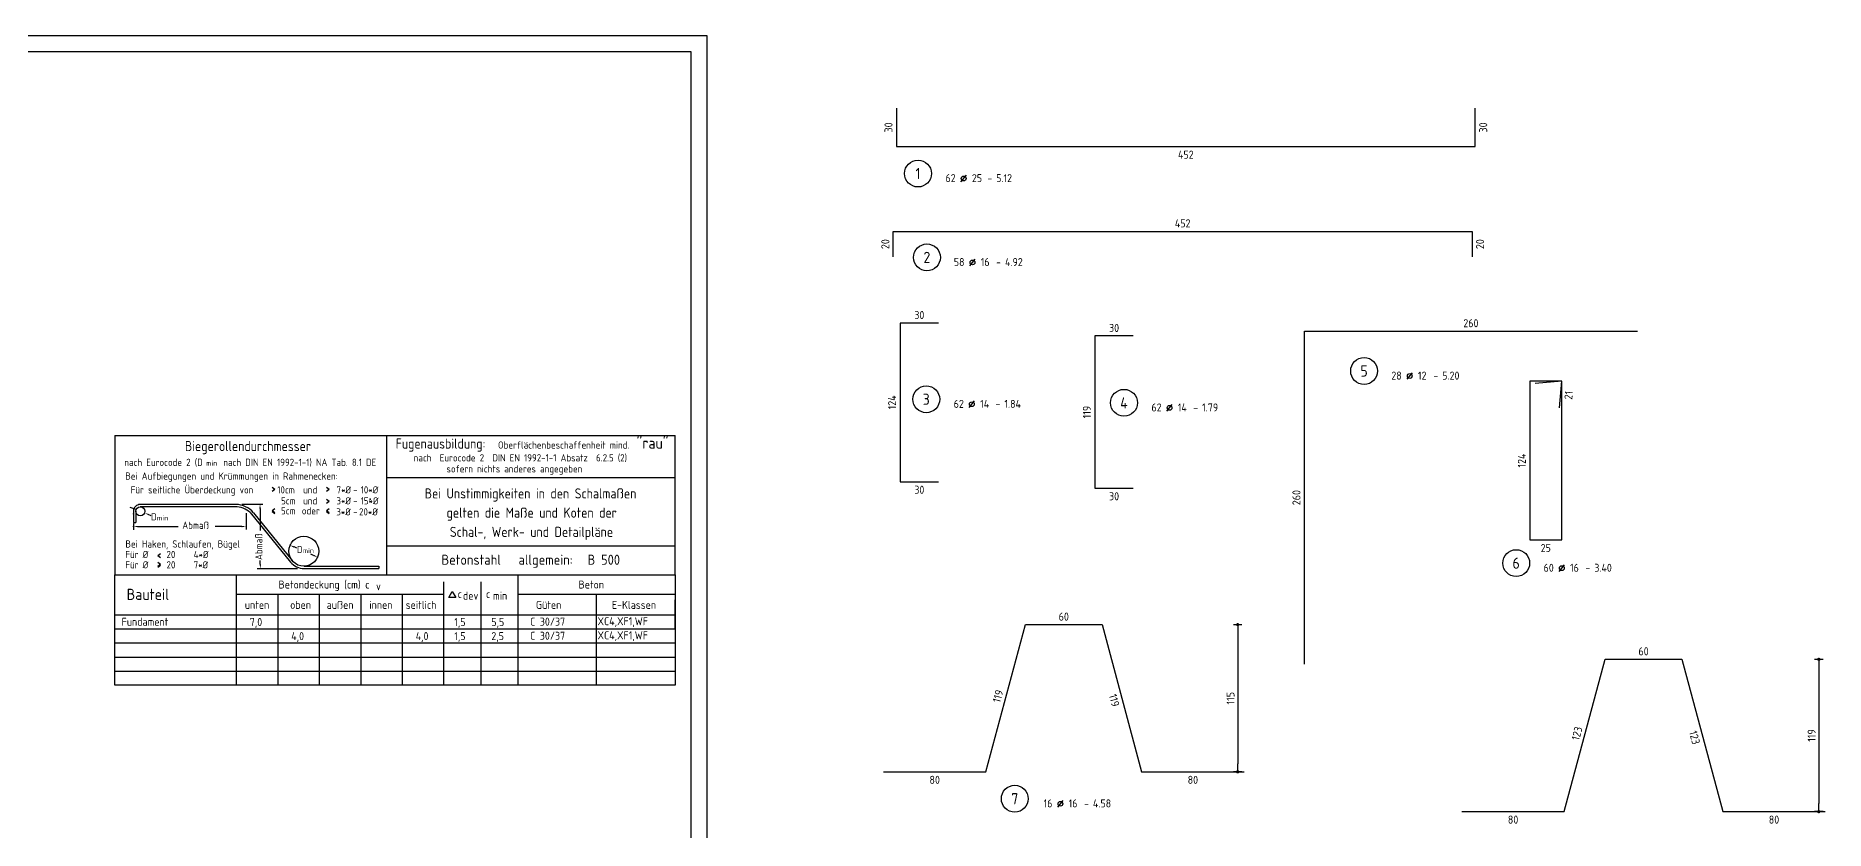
# Model space of a CAD drawing. Extents: x 0 to 30.1, y 0 to 14.9.
# Drawn here: x 15.78 to 29.76, y 8.64 to 14.85 of the extents above; entities that cross this region are included whole.
import ezdxf
from ezdxf.enums import TextEntityAlignment as Align

# ---------------------------------------------------------------- set-up
doc = ezdxf.new("R2010")
doc.units = 0
doc.header["$LTSCALE"] = 0.25
doc.linetypes.add('AUSGEZOGEN', pattern=[1000.01, 1000, 0.01])
for name, color, linetype in [('MASSE', 7, 'Continuous'), ('RAHMEN', 7, 'Continuous'), ('RND', 7, 'Continuous'), ('TEXT', 7, 'Continuous')]:
    doc.layers.add(name, color=color, linetype=linetype)
doc.styles.add('txt', font='isocp.shx')
doc.dimstyles.new('DOT_I', dxfattribs={"dimscale": 0.25, "dimtxt": 0.25, "dimasz": 0.25, "dimexe": 0.1, "dimexo": 0.3, "dimgap": 0.1, "dimtad": 1, "dimdec": 3, "dimzin": 3, "dimtxsty": 'txt', "dimblk": 'DOT', "dimblk1": 'DOT', "dimblk2": 'DOT', "dimsah": 1, "dimcen": 0.1, "dimse1": 1, "dimse2": 1, "dimazin": 0, "dimtfac": 1, "dimtdec": 4, "dimtix": 1, "dimtmove": 2, "dimatfit": 3, "dimfxl": 0, "dimtvp": 1, "dimtolj": 1, "dimtzin": 0, "dimarcsym": 0})

# ---------------------------------------------------------------- blocks, each defined once
blk = doc.blocks.new('RND_AUSZ')
at = {"layer": 'RND', "color": 7, "linetype": 'Continuous'}
blk.add_line((1.341, 0.262), (1.509, 0.466), dxfattribs=at)
at = {"layer": 'RND', "color": 1, "linetype": 'Continuous'}
blk.add_circle((0, 0.52), 0.42, dxfattribs=at)
at = {"layer": 'RND', "color": 7, "linetype": 'Continuous'}
blk.add_circle((1.425, 0.364), 0.075, dxfattribs=at)
at = {"layer": 'RND', "color": 7, "linetype": 'Continuous', "style": 'txt'}
blk.add_text('-', height=0.25, dxfattribs=at).set_placement((2.163, 0.25))
at = {"layer": 'RND', "color": 1, "linetype": 'Continuous', "style": 'txt'}
blk.add_attdef('POS', text='', height=0.35, dxfattribs=at).set_placement((0, 0.52), align=Align.MIDDLE)
at = {"layer": 'RND', "color": 7, "linetype": 'Continuous', "style": 'txt'}
for tag, p in [('WIEOFT', (-0.536, 0.25)), ('STK', (1.174, 0.25))]:
    blk.add_attdef(tag, text='', height=0.25, dxfattribs=at).set_placement(p, align=Align.RIGHT)
for tag, p in [('DS', (1.683, 0.25)), ('LANG', (2.441, 0.25)), ('TEXT', (3.669, 0.25))]:
    blk.add_attdef(tag, p, '', height=0.25, dxfattribs=at)
blk = doc.blocks.new('DOT')
at = {"layer": 'MASSE', "color": 7, "linetype": 'Continuous'}
for p, q in [((0, 0), (-1, 0)), ((0, 0.54), (0, -0.54))]:
    blk.add_line(p, q, dxfattribs=at)
at = {"layer": 'MASSE', "color": 7, "linetype": 'Continuous', "const_width": 0.2}
blk.add_lwpolyline([(-0.1, 0, 1), (0.1, 0, 1)], format="xyb", close=True, dxfattribs=at)
blk = doc.blocks.new('*D138')
at = {"layer": 'DEFPOINTS', "color": 0, "linetype": 'AUSGEZOGEN', "transparency": 16777216}
for p in [(25.219, 10.25), (25.169, 9.1), (25.169, 9.1)]:
    blk.add_point(p, dxfattribs=at)
at = {"layer": 'RND', "color": 0, "linetype": 'AUSGEZOGEN', "lineweight": -2, "transparency": 16777216}
blk.add_line((25.169, 10.187), (25.169, 9.162), dxfattribs=at)
at = {"layer": 'RND', "color": 0, "linetype": 'AUSGEZOGEN', "lineweight": -2, "transparency": 16777216, "xscale": 0.0625, "yscale": 0.0625, "zscale": 0.0625}
for p, rotation in [((25.169, 10.25), 90), ((25.169, 9.1), 270)]:
    blk.add_blockref('DOT', p, dxfattribs=dict(at, rotation=rotation))
at = {"layer": 'RND', "color": 0, "linetype": 'AUSGEZOGEN', "transparency": 16777216, "insert": (25.113, 9.675), "char_height": 0.0625, "attachment_point": 5, "rotation": 90, "style": 'txt'}
blk.add_mtext('\\A1;115', dxfattribs=at)
blk = doc.blocks.new('*D143')
at = {"layer": 'DEFPOINTS', "color": 0, "linetype": 'AUSGEZOGEN', "transparency": 16777216}
for p in [(29.758, 9.979), (29.708, 8.789), (29.708, 8.789)]:
    blk.add_point(p, dxfattribs=at)
at = {"layer": 'RND', "color": 0, "linetype": 'AUSGEZOGEN', "lineweight": -2, "transparency": 16777216}
blk.add_line((29.708, 9.917), (29.708, 8.852), dxfattribs=at)
at = {"layer": 'RND', "color": 0, "linetype": 'AUSGEZOGEN', "lineweight": -2, "transparency": 16777216, "xscale": 0.0625, "yscale": 0.0625, "zscale": 0.0625}
for p, rotation in [((29.708, 9.979), 90), ((29.708, 8.789), 270)]:
    blk.add_blockref('DOT', p, dxfattribs=dict(at, rotation=rotation))
at = {"layer": 'RND', "color": 0, "linetype": 'AUSGEZOGEN', "transparency": 16777216, "insert": (29.652, 9.384), "char_height": 0.0625, "attachment_point": 5, "rotation": 90, "style": 'txt'}
blk.add_mtext('\\A1;119', dxfattribs=at)
blk = doc.blocks.new('DINA1')
at = {"layer": 'RAHMEN'}
for p, q in [((84.1, 59.4), (0, 59.4)), ((84.1, 0), (84.1, 59.4))]:
    blk.add_line(p, q, dxfattribs=at)
at = {"layer": 'RAHMEN', "color": 5}
for p, q in [((83.6, 58.9), (2, 58.9)), ((83.6, 0.5), (83.6, 58.9))]:
    blk.add_line(p, q, dxfattribs=at)

msp = doc.modelspace()

# ---------------------------------------------------------------- linework, layer by layer
at = {"layer": 'RAHMEN', "color": 5, "linetype": 'Continuous'}
for p, q in [((16.4, 11.7274), (20.775, 11.7274)), ((16.4, 11.7274), (16.4, 10.6379)), ((18.5246, 10.6379), (18.5246, 11.7274)), ((20.775, 10.6379), (20.775, 11.7274)), ((20.775, 10.2111), (20.775, 10.4423))]:
    msp.add_line(p, q, dxfattribs=at)
at = {"layer": 'RAHMEN', "color": 7, "linetype": 'AUSGEZOGEN'}
for p, q in [((17.649, 11.306), (17.6272, 11.3213)), ((18.074, 11.306), (18.0522, 11.3213)), ((18.5246, 11.3986), (20.775, 11.3986)), ((17.649, 11.306), (17.6272, 11.2907)), ((18.074, 11.306), (18.0522, 11.2907)), ((18.0742, 11.2112), (18.0524, 11.2264)), ((18.0742, 11.2112), (18.0524, 11.1959)), ((17.6272, 11.1421), (17.649, 11.1574)), ((17.6272, 11.1421), (17.649, 11.1268)), ((17.6272, 11.1324), (17.649, 11.1171)), ((18.0522, 11.1421), (18.074, 11.1574)), ((18.0522, 11.1421), (18.074, 11.1268)), ((18.0522, 11.1324), (18.074, 11.1171)), ((16.7347, 10.7907), (16.7565, 10.806)), ((16.7347, 10.7907), (16.7565, 10.7754)), ((18.5246, 10.8667), (20.775, 10.8667)), ((16.7565, 10.7203), (16.7347, 10.7356)), ((16.7565, 10.7203), (16.7347, 10.705)), ((16.7565, 10.7106), (16.7347, 10.6953)), ((16.4, 10.3266), (20.775, 10.3266)), ((16.4, 10.2166), (20.775, 10.2166)), ((16.4, 10.1066), (20.775, 10.1066)), ((16.4, 9.9966), (20.775, 9.9966)), ((16.4, 9.8866), (20.775, 9.8866))]:
    msp.add_line(p, q, dxfattribs=at)
at = {"layer": 'RAHMEN', "color": 7, "linetype": 'Continuous'}
for p, q in [((17.3456, 11.1883), (16.5978, 11.1883)), ((17.3913, 11.19), (17.5544, 11.19)), ((16.5648, 11.148), (16.5182, 11.166)), ((16.5447, 11.1352), (16.5447, 11.0466)), ((16.5447, 11.0466), (16.5624, 11.0466)), ((16.5624, 11.1352), (16.5624, 11.0466)), ((17.3393, 11.1706), (16.5978, 11.1706)), ((16.6577, 11.1123), (16.6812, 11.1033)), ((17.4246, 11.1203), (17.4246, 10.9936)), ((17.4569, 11.1259), (17.7718, 10.7383)), ((17.4811, 11.1238), (17.7842, 10.7508)), ((17.5332, 11.1563), (17.5332, 10.9858)), ((16.5447, 11.0409), (16.5447, 10.9907)), ((16.5784, 11.0161), (16.8926, 11.0161)), ((17.3909, 11.0161), (17.1817, 11.0161)), ((17.8206, 10.8469), (17.7986, 10.8564)), ((17.9516, 10.7905), (17.9312, 10.7993)), ((17.3504, 9.7895), (17.3504, 10.6379)), ((17.5099, 10.6873), (17.8266, 10.6873)), ((17.5355, 10.7211), (17.5355, 10.7507)), ((17.8766, 10.7064), (18.4612, 10.7061)), ((17.8766, 10.6884), (18.4612, 10.6884)), ((18.4612, 10.7061), (18.4612, 10.6884)), ((19.5492, 9.7766), (19.5492, 10.6379)), ((17.6743, 9.7766), (17.6743, 10.4869)), ((17.9982, 9.7766), (17.9982, 10.4869)), ((18.3221, 9.7766), (18.3221, 10.4869)), ((18.646, 9.7766), (18.646, 10.4869)), ((18.9699, 9.7766), (18.9699, 10.5831)), ((19.2595, 9.7766), (19.2595, 10.5831)), ((20.1621, 9.7766), (20.1621, 10.4869)), ((17.3504, 9.7766), (17.3504, 10.3266)), ((18.9699, 9.7766), (18.9699, 10.3266))]:
    msp.add_line(p, q, dxfattribs=at)
at = {"layer": 'RAHMEN', "color": 1, "linetype": 'Continuous'}
for p, q in [((17.3504, 10.4869), (18.9699, 10.4869)), ((19.5492, 10.4869), (20.775, 10.4869))]:
    msp.add_line(p, q, dxfattribs=at)
at = {"layer": 'RAHMEN', "color": 5, "linetype": 'AUSGEZOGEN'}
msp.add_lwpolyline([(16.4, 10.6379), (20.775, 10.6379), (20.775, 9.7766), (16.4, 9.7766)], close=True, dxfattribs=at)
at = {"layer": 'RAHMEN', "color": 1, "linetype": 'Continuous'}
msp.add_lwpolyline([(19.0343, 10.5092), (19.0616, 10.462), (19.007, 10.462)], close=True, dxfattribs=at)
at = {"layer": 'RAHMEN', "color": 7, "linetype": 'Continuous'}
for centre, radius in [((16.5978, 11.1352), 0.0354), ((17.8751, 10.8234), 0.117)]:
    msp.add_circle(centre, radius, dxfattribs=at)
for centre, radius, start, end in [((16.5978, 11.1352), 0.0531, 89.99998, 180), ((17.3456, 11.0137), 0.1746, 39.09564, 90), ((17.3393, 10.9934), 0.1772, 48.41068, 90), ((17.8766, 10.8234), 0.135, 219.09564, 270)]:
    msp.add_arc(centre, radius, start, end, dxfattribs=at)
for p in [(18.3937, 11.2287), (16.5447, 11.1147), (16.5447, 11.0161), (17.7676, 10.8698), (17.9826, 10.7771)]:
    msp.add_point(p, dxfattribs=at)
for points in [[(17.5389, 11.1563), (17.5276, 11.1563), (17.5332, 11.1901)], [(16.5388, 11.1534), (16.542, 11.1615), (16.5648, 11.148)], [(16.6562, 11.1082), (16.6593, 11.1164), (16.6333, 11.1217)], [(16.5784, 11.0105), (16.5784, 11.0217), (16.5447, 11.0161)], [(17.3909, 11.0105), (17.3909, 11.0217), (17.4246, 11.0161)], [(17.7964, 10.8512), (17.8009, 10.8616), (17.7676, 10.8698)], [(17.9494, 10.7853), (17.9538, 10.7956), (17.9826, 10.7771)], [(17.5411, 10.7211), (17.5299, 10.7211), (17.5355, 10.6873)]]:
    msp.add_solid(points, dxfattribs=at)
at = {"layer": 'RND', "color": 1, "linetype": 'AUSGEZOGEN'}
for points in [[(22.5041, 14.2839), (22.5041, 13.9839), (27.0241, 13.9839), (27.0241, 14.2839)], [(22.4794, 13.1223), (22.4794, 13.3223), (26.9994, 13.3223), (26.9994, 13.1223)], [(22.8325, 12.6061), (22.5325, 12.6061), (22.5325, 11.3661), (22.8325, 11.3661)], [(24.3537, 12.5053), (24.0537, 12.5053), (24.0537, 11.3153), (24.3537, 11.3153)], [(25.6905, 9.9421), (25.6905, 12.5421), (28.2905, 12.5421)], [(27.6825, 11.9422), (27.7008, 12.1514), (27.4508, 12.1514), (27.4508, 10.9114), (27.7008, 10.9114), (27.7008, 12.1514), (27.4916, 12.1331)], [(22.4028, 9.0999), (23.2028, 9.0999), (23.5109, 10.2499), (24.1109, 10.2499), (24.419, 9.0999), (25.219, 9.0999)], [(26.9202, 8.789), (27.7202, 8.789), (28.039, 9.979), (28.639, 9.979), (28.9579, 8.789), (29.7579, 8.789)]]:
    msp.add_lwpolyline(points, dxfattribs=at)

# ---------------------------------------------------------------- block references
at = {"layer": 'RAHMEN', "color": 7, "linetype": 'AUSGEZOGEN', "xscale": 0.25, "yscale": 0.25, "zscale": 0.25}
msp.add_blockref('DINA1', (0, 0), dxfattribs=at)
at = {"layer": 'RND', "color": 1, "linetype": 'AUSGEZOGEN', "xscale": 0.25, "yscale": 0.25, "zscale": 0.25}
for p, values in [((22.6725, 13.644), {'POS': '1', 'STK': '62', 'DS': '25', 'LANG': '5.12'}), ((22.7417, 12.9886), {'POS': '2', 'STK': '58', 'DS': '16', 'LANG': '4.92'}), ((26.1566, 12.1014), {'POS': '5', 'STK': '28', 'DS': '12', 'LANG': '5.20'}), ((22.7367, 11.8806), {'POS': '3', 'STK': '62', 'DS': '14', 'LANG': '1.84'}), ((24.281, 11.8526), {'POS': '4', 'STK': '62', 'DS': '14', 'LANG': '1.79'}), ((23.4282, 8.7595), {'POS': '7', 'STK': '16', 'DS': '16', 'LANG': '4.58'})]:
    msp.add_blockref('RND_AUSZ', p, dxfattribs=at).add_auto_attribs(values)
at = {"layer": 'RND', "color": 7, "linetype": 'AUSGEZOGEN', "xscale": 0.25, "yscale": 0.25, "zscale": 0.25}
msp.add_blockref('RND_AUSZ', (27.3442, 10.6001), dxfattribs=at).add_auto_attribs({'POS': '6', 'STK': '60', 'DS': '16', 'LANG': '3.40'})

# ---------------------------------------------------------------- texts
at = {"layer": 'RAHMEN', "color": 1, "linetype": 'Continuous', "style": 'txt', "width": 0.95}
for s, p in [('Biegerollendurchmesser', (17.4389, 11.6052)), ('Fugenausbildung:', (18.943, 11.625)), ('Bei Unstimmigkeiten in den Schalmaßen', (19.6462, 11.2353)), ('gelten die Maße und Koten der', (19.6547, 11.0853)), ('Schal-, Werk- und Detailpläne', (19.653, 10.9353))]:
    msp.add_text(s, height=0.07875, dxfattribs=at).set_placement(p, align=Align.CENTER)
at = {"layer": 'RAHMEN', "color": 7, "linetype": 'Continuous', "style": 'txt'}
for s, height, p in [('Oberflächenbeschaffenheit mind.', 0.05625, (19.3922, 11.625)), ('nach  Eurocode 2  DIN EN 1992-1-1 Absatz  6.2.5 (2)', 0.05625, (18.7331, 11.525)), ('sofern nichts anderes angegeben', 0.05625, (18.9897, 11.4385)), ('Bei Aufbiegungen und Krümmungen in Rahmenecken:', 0.05625, (16.4809, 11.3826)), ('10cm', 0.05625, (17.6675, 11.2745)), ('und', 0.05625, (17.8697, 11.2745)), ('7*%%C', 0.05625, (18.1305, 11.2745)), ('10*%%C', 0.05625, (18.3187, 11.2745)), ('5cm', 0.05625, (17.6977, 11.1886)), ('und', 0.05625, (17.8699, 11.1886)), ('3*%%C', 0.05625, (18.1298, 11.1886)), ('-', 0.0563, (18.2605, 11.1886)), ('-', 0.0563, (18.2612, 11.2745)), ('15*%%C', 0.05625, (18.3187, 11.1886)), ('D', 0.0563, (16.6823, 11.0639)), ('Abmaß', 0.05625, (16.9263, 10.9979)), ('5cm', 0.05625, (17.6972, 11.1106)), ('oder', 0.05625, (17.8595, 11.1106)), ('3*%%C', 0.05625, (18.129, 11.1027)), ('-', 0.0563, (18.2598, 11.1027)), ('20*%%C', 0.05625, (18.3065, 11.1027)), ('Bei Haken, Schlaufen, Bügel', 0.05625, (16.482, 10.8517)), ('Für %%C', 0.05625, (16.4819, 10.7698)), ('20', 0.05625, (16.8029, 10.7698)), ('4*%%C', 0.05625, (17.0148, 10.7698)), ('D', 0.0563, (17.8209, 10.8087)), ('Für %%C', 0.05625, (16.482, 10.6888)), ('20', 0.05625, (16.803, 10.6888)), ('7*%%C', 0.05625, (17.0148, 10.6888))]:
    msp.add_text(s, height=height, dxfattribs=at).set_placement(p)
msp.add_text('nach Eurocode 2 (D     nach DIN EN 1992-1-1) NA Tab. 8.1 DE', height=0.05625, dxfattribs=at).set_placement((17.457, 11.4897), align=Align.CENTER)
msp.add_text('Für seitliche Überdeckung von', height=0.05625, dxfattribs=at).set_placement((17.4814, 11.2745), align=Align.RIGHT)
msp.add_text('Abmaß', height=0.05625, rotation=90, dxfattribs=at).set_placement((17.5515, 10.7549))
at = {"layer": 'RAHMEN', "color": 1, "linetype": 'Continuous', "style": 'txt'}
for s, height, p in [('Betonstahl', 0.07875, (18.9504, 10.7174)), ('allgemein:', 0.07875, (19.552, 10.7174)), ('B 500 ', 0.07875, (20.0914, 10.7174)), ('Bauteil', 0.0875, (16.4914, 10.4427)), ('Betondeckung (cm) c', 0.0625, (17.6782, 10.5319)), ('v', 0.0625, (18.439, 10.5187)), ('c', 0.0625, (19.0773, 10.4578)), ('dev', 0.0625, (19.1181, 10.4446)), ('c', 0.0625, (19.2985, 10.4578)), ('min', 0.0625, (19.3527, 10.4446)), ('Beton', 0.0625, (20.0213, 10.5319))]:
    msp.add_text(s, height=height, dxfattribs=at).set_placement(p)
at = {"layer": 'RND', "color": 7, "linetype": 'AUSGEZOGEN', "style": 'txt'}
for s, height, rotation, p in [('30', 0.063, 90, (22.4416, 14.1339)), ('30', 0.063, 90, (27.0866, 14.1339)), ('20', 0.063, 90, (22.4169, 13.2223)), ('20', 0.063, 90, (27.0619, 13.2223)), ('124', 0.063, 90, (22.47, 11.9861)), ('21', 0.0625, 84.99986, (27.7539, 12.0414)), ('119', 0.063, 90, (23.9912, 11.9103)), ('124', 0.0625, 90, (27.3883, 11.5314)), ('260', 0.063, 90, (25.628, 11.2421)), ('119', 0.063, 75, (23.2965, 9.6911)), ('119', 0.063, 285, (24.2046, 9.6587)), ('123', 0.063, 75, (27.8192, 9.4002)), ('123', 0.063, 285, (28.7381, 9.3678))]:
    msp.add_text(s, height=height, rotation=rotation, dxfattribs=at).set_placement(p, align=Align.MIDDLE)
for s, height, p in [('452', 0.063, (24.7641, 13.9214)), ('452', 0.063, (24.7394, 13.3848)), ('30', 0.063, (22.6825, 12.6686)), ('30', 0.063, (24.2037, 12.5678)), ('260', 0.063, (26.9905, 12.6046)), ('30', 0.063, (22.6825, 11.3036)), ('30', 0.063, (24.2037, 11.2528)), ('25', 0.0625, (27.5758, 10.8489)), ('60', 0.063, (23.8109, 10.3124)), ('60', 0.063, (28.339, 10.0415)), ('80', 0.063, (22.8028, 9.0374)), ('80', 0.063, (24.819, 9.0374)), ('80', 0.063, (27.3202, 8.7265)), ('80', 0.063, (29.3579, 8.7265))]:
    msp.add_text(s, height=height, dxfattribs=at).set_placement(p, align=Align.MIDDLE)
at = {"layer": 'TEXT', "color": 1, "style": 'txt'}
msp.add_text('"rau"', height=0.0875, dxfattribs=at).set_placement((20.4747, 11.6248))
at = {"layer": 'TEXT', "color": 7, "linetype": 'AUSGEZOGEN', "style": 'txt'}
for s, height, p in [('min', 0.04008, (17.1119, 11.4909)), ('min', 0.04008, (16.7276, 11.0632)), ('min', 0.04008, (17.8662, 10.808)), ('unten', 0.0625, (17.4144, 10.3728)), ('oben', 0.0625, (17.7681, 10.3728)), ('außen', 0.0625, (18.0538, 10.3728)), ('innen', 0.0625, (18.3872, 10.3728)), ('seitlich', 0.0625, (18.671, 10.3728)), ('Güten', 0.0625, (19.6882, 10.3728)), ('E-Klassen', 0.0625, (20.282, 10.3728)), ('Fundament', 0.0625, (16.4522, 10.2408)), ('7,0', 0.0625, (17.4532, 10.2388)), ('1,5', 0.0625, (19.0501, 10.2388)), ('5,5', 0.0625, (19.3398, 10.2388)), ('C 30/37', 0.0625, (19.6427, 10.2417)), ('XC4,XF1,WF', 0.0625, (20.1693, 10.2452)), ('4,0', 0.0625, (17.7771, 10.1288)), ('4,0', 0.0625, (18.7488, 10.1288)), ('1,5', 0.0625, (19.0501, 10.1288)), ('2,5', 0.0625, (19.3398, 10.1288)), ('C 30/37', 0.0625, (19.6427, 10.1317)), ('XC4,XF1,WF', 0.0625, (20.1693, 10.1352))]:
    msp.add_text(s, height=height, dxfattribs=at).set_placement(p)

# ---------------------------------------------------------------- dimensions: what is measured, and where the dimension line sits
at = {"layer": 'RND', "color": 7, "linetype": 'AUSGEZOGEN'}
for base, p1, p2, text, override, picture, middle in [((25.169, 9.0999), (25.219, 10.2499), (25.169, 9.0999), '115', {"dimdec": 0, "dimlfac": 100, "dimrnd": 0.0005}, '*D138', (25.1128, 9.6749)), ((29.7079, 8.789), (29.7579, 9.979), (29.7079, 8.789), '119', {"dimdec": 0, "dimlfac": 100}, '*D143', (29.6516, 9.384))]:
    dim = msp.add_linear_dim(base=base, p1=p1, p2=p2, angle=90, text=text, dimstyle='DOT_I', override=override, dxfattribs=at)
    dim.commit()
    dim.dimension.update_dxf_attribs({"geometry": picture, "text_midpoint": middle})

doc.saveas('drawing.dxf')
